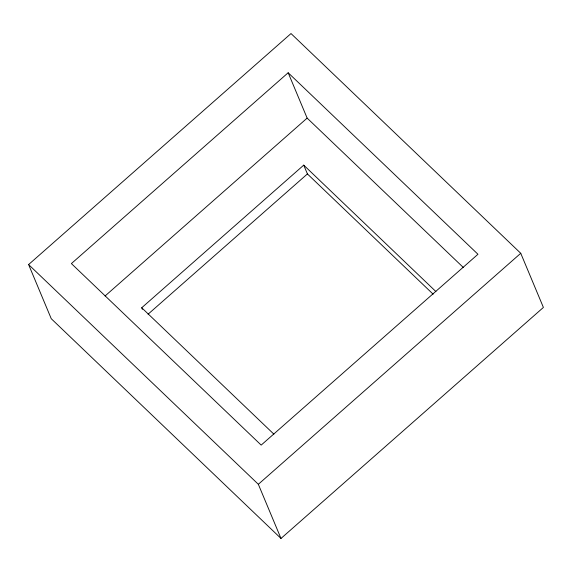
<?xml version="1.0" encoding="UTF-8"?>
<svg xmlns="http://www.w3.org/2000/svg" width="572" height="572" viewBox="0 0 572 572"><rect width="100%" height="100%" fill="white"/><g stroke="black" fill="none" stroke-linecap="round" stroke-linejoin="round"><path stroke-width="0.86" d="M28.6 264.564L291.012 33.555L520.749 253.289L543.4 307.436L280.988 538.445L51.251 318.711L28.6 264.564L258.337 484.291L280.988 538.445M288.166 72.751L71.393 263.585L261.182 445.102L477.956 254.268L288.166 72.751L307.143 118.104L463.356 267.51M105.084 295.974L307.143 118.104M142.392 309.359L141.72 307.757L303.732 165.136L435.9 291.548M148.076 314.2L307.414 173.938L303.732 165.136M258.337 484.291L520.749 253.289M307.414 173.938L433.133 294.18M141.72 307.757L273.888 434.162"/></g></svg>
